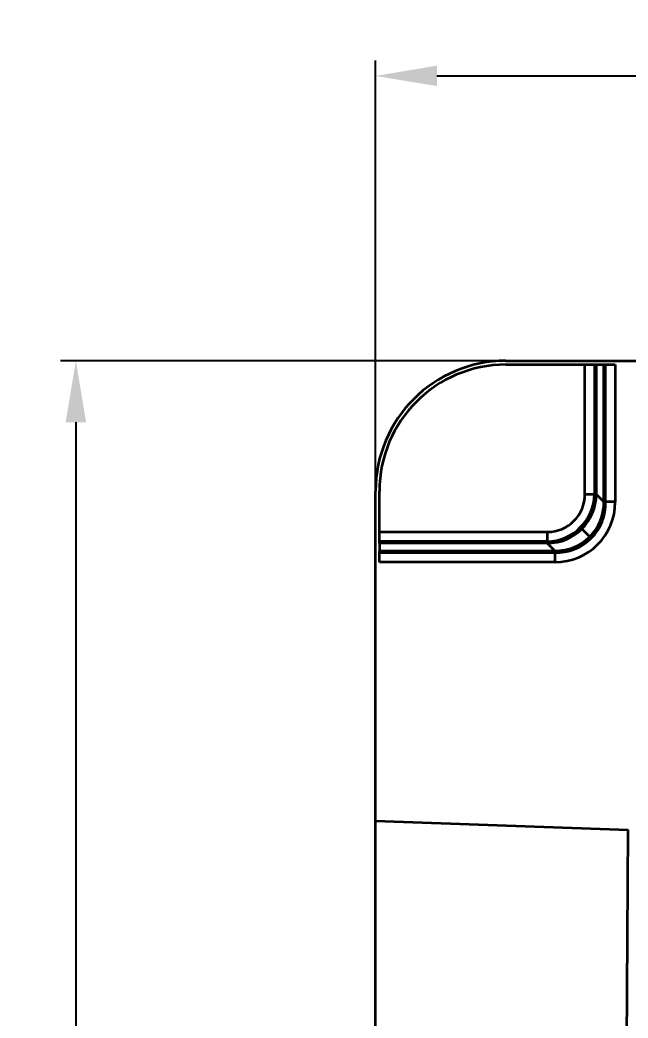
# Model space of a CAD drawing. Header units: millimetres. Extents: x 83 to 1196, y -164 to 735.
# Drawn here: x 82.6 to 161.9, y 90.3 to 220.5 of the extents above; entities that cross this region are included whole.
import ezdxf

# ---------------------------------------------------------------- set-up
doc = ezdxf.new("R2010")
doc.units = ezdxf.units.MM
doc.layers.add('1', color=7, linetype='Continuous', true_color=0xffffff)
doc.layers.add('dim', color=82, linetype='Continuous', lineweight=9)
doc.styles.get("Standard").update_dxf_attribs({"font": ''})
doc.styles.get('Standard').set_extended_font_data('Microsoft YaHei')
doc.dimstyles.get("Standard").update_dxf_attribs({"dimscale": 4, "dimtxt": 0.18, "dimasz": 0.18, "dimexe": 0.18, "dimexo": 0.0625, "dimgap": 0.09, "dimtad": 0, "dimzin": 0, "dimdsep": 46, "dimtxsty": 'Standard', "dimcen": 0.09, "dimadec": 0, "dimazin": 0, "dimtfac": 1, "dimtofl": 0, "dimtmove": 0, "dimatfit": 3, "dimfxl": 0, "dimtolj": 1, "dimtzin": 0, "dimarcsym": 0})

# ---------------------------------------------------------------- blocks, each defined once
blk = doc.blocks.new('*D4')
at = {"layer": 'Defpoints', "color": 0, "lineweight": 18, "transparency": 16777216}
for p in [(428.94, 213.19), (128.94, 149.78), (428.94, 149.78)]:
    blk.add_point(p, dxfattribs=at)
at = {"layer": 'dim', "color": 0, "lineweight": -2, "transparency": 16777216}
for p, q in [((128.94, 151.78), (128.94, 215.19)), ((428.94, 151.78), (428.94, 215.19)), ((136.94, 213.19), (247.25, 213.19)), ((420.94, 213.19), (310.63, 213.19))]:
    blk.add_line(p, q, dxfattribs=at)
at = {"layer": 'dim', "color": 0, "lineweight": 18, "transparency": 16777216}
for points in [[(136.94, 214.53), (136.94, 211.86), (128.94, 213.19)], [(420.94, 214.53), (420.94, 211.86), (428.94, 213.19)]]:
    blk.add_solid(points, dxfattribs=at)
at = {"layer": 'dim', "color": 0, "lineweight": 18, "transparency": 16777216, "insert": (278.94, 213.19), "char_height": 10, "attachment_point": 5}
blk.add_mtext('\\A1;300.00{\\H6;\\S-0.10^ -0.15;}', dxfattribs=at)
blk = doc.blocks.new('*D5')
at = {"layer": 'Defpoints', "color": 0, "lineweight": 18, "transparency": 16777216}
for p in [(168.42, 176.04), (89.85, -63.96), (168.42, -63.96)]:
    blk.add_point(p, dxfattribs=at)
at = {"layer": 'dim', "color": 0, "lineweight": -2, "transparency": 16777216}
for p, q in [((166.42, 176.04), (87.86, 176.04)), ((89.85, 168.04), (89.85, 87.81)), ((89.85, -55.96), (89.85, 24.27)), ((166.42, -63.96), (87.86, -63.96))]:
    blk.add_line(p, q, dxfattribs=at)
at = {"layer": 'dim', "color": 0, "lineweight": 18, "transparency": 16777216}
for points in [[(88.52, 168.04), (91.19, 168.04), (89.85, 176.04)], [(88.52, -55.96), (91.19, -55.96), (89.85, -63.96)]]:
    blk.add_solid(points, dxfattribs=at)
at = {"layer": 'dim', "color": 0, "lineweight": 18, "transparency": 16777216, "insert": (89.85, 56.04), "char_height": 10, "attachment_point": 5, "rotation": 90}
blk.add_mtext('\\A1;240.00{\\H6;\\S-0.10^ -0.15;}', dxfattribs=at)

msp = doc.modelspace()

# ---------------------------------------------------------------- linework, layer by layer
at = {"layer": '1', "color": 7, "linetype": 'Continuous', "lineweight": 35}
for p, q in [((145.939, 176.041), (168.421, 176.041)), ((145.939, 175.541), (156.252, 175.541)), ((156.252, 175.541), (157.729, 175.541)), ((156.252, 158.652), (156.252, 175.541)), ((157.511, 175.541), (157.511, 158.652)), ((157.729, 175.541), (158.72, 175.541)), ((157.729, 175.541), (157.729, 158.652)), ((158.72, 175.541), (160.198, 175.541)), ((158.72, 157.661), (158.72, 175.541)), ((158.939, 157.661), (158.939, 175.541)), ((160.198, 175.541), (160.198, 157.661)), ((128.939, 116.041), (128.939, 159.041)), ((129.439, 153.728), (129.439, 159.041)), ((156.252, 158.652), (157.729, 158.652)), ((157.729, 158.652), (158.72, 157.661)), ((160.198, 157.661), (158.72, 157.661)), ((129.439, 152.251), (129.439, 153.728)), ((129.439, 153.728), (151.328, 153.728)), ((151.328, 153.728), (151.328, 152.251)), ((156.875, 153.105), (155.848, 154.132)), ((151.328, 152.469), (129.439, 152.469)), ((129.439, 152.251), (129.439, 151.259)), ((151.328, 152.251), (129.439, 152.251)), ((129.439, 149.782), (129.439, 151.259)), ((129.439, 151.259), (152.319, 151.259)), ((129.439, 151.041), (152.319, 151.041)), ((152.319, 151.259), (151.328, 152.251)), ((152.319, 151.259), (152.319, 149.782)), ((152.319, 149.782), (129.439, 149.782)), ((128.939, 116.041), (161.869, 114.891)), ((128.939, 87.023), (128.939, 116.041)), ((161.684, 85.88), (161.869, 114.891))]:
    msp.add_line(p, q, dxfattribs=at)
for radius in [17, 16.5]:
    msp.add_arc((145.939, 159.041), radius, 90, 180, dxfattribs=at)
for centre, major_axis, ratio, start_param, end_param in [((151.175, 158.805), (-4.673, 4.673), 0.9835754, 2.3712736, 3.9119117), ((151.175, 158.805), (3.644, -3.644), 0.9702875, 5.5128663, 7.0535043), ((150.91, 159.069), (4.737, -4.737), 0.9702875, 5.5460181, 7.0203525), ((152.074, 157.906), (5.83, -5.83), 0.9702875, 5.5128663, 7.0535043), ((152.074, 157.906), (-4.801, 4.801), 0.9573539, 2.3712736, 3.9119117), ((152.339, 157.641), (4.737, -4.737), 0.9702875, 5.4797476, 7.086623)]:
    msp.add_ellipse(centre, major_axis=major_axis, ratio=ratio, start_param=start_param, end_param=end_param, dxfattribs=at)

# ---------------------------------------------------------------- dimensions: what is measured, and where the dimension line sits
at = {"layer": 'dim', "lineweight": 18}
dim = msp.add_linear_dim(base=(428.939, 213.193), p1=(128.939, 149.782), p2=(428.939, 149.782), dimstyle='Standard', override={"dimtxt": 2.5, "dimasz": 2, "dimexe": 0.49975, "dimexo": 0.49975, "dimgap": 0.49975, "dimtol": 1, "dimlim": 0, "dimtp": -0.1, "dimtm": 0.15, "dimtfac": 0.6, "dimtdec": 2, "dimtolj": 1}, dxfattribs=at)
dim.commit()
dim.dimension.update_dxf_attribs({"geometry": '*D4', "text_midpoint": (278.939, 213.193)})
dim = msp.add_linear_dim(base=(89.854, -63.959), p1=(168.421, 176.041), p2=(168.421, -63.959), angle=90, dimstyle='Standard', override={"dimtxt": 2.5, "dimasz": 2, "dimexe": 0.49975, "dimexo": 0.49975, "dimgap": 0.49975, "dimtol": 1, "dimlim": 0, "dimtp": -0.1, "dimtm": 0.15, "dimtfac": 0.6, "dimtdec": 2, "dimtolj": 1}, dxfattribs=at)
dim.commit()
dim.dimension.update_dxf_attribs({"geometry": '*D5', "text_midpoint": (89.854, 56.041), "dimtype": 160})

doc.saveas('drawing.dxf')
